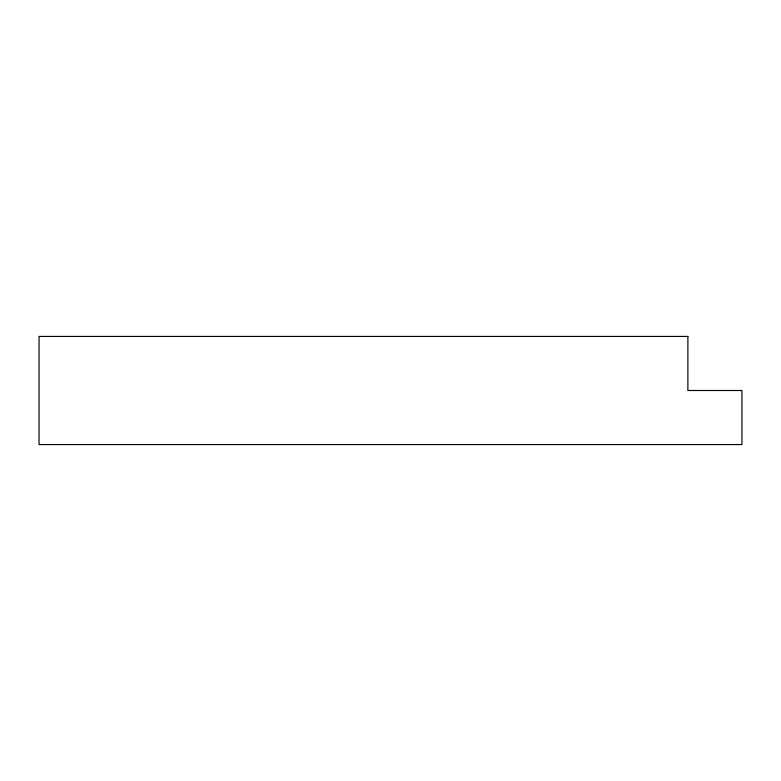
<?xml version="1.0" encoding="UTF-8"?>
<svg xmlns="http://www.w3.org/2000/svg" width="781" height="781" viewBox="0 0 781 781"><rect width="100%" height="100%" fill="white"/><g stroke="black" fill="none" stroke-linecap="round" stroke-linejoin="round"><path stroke-width="1.17" d="M687.885 336.435L39.05 336.435L39.05 444.565L741.95 444.565L741.95 390.5L687.885 390.5L687.885 336.435"/></g></svg>
